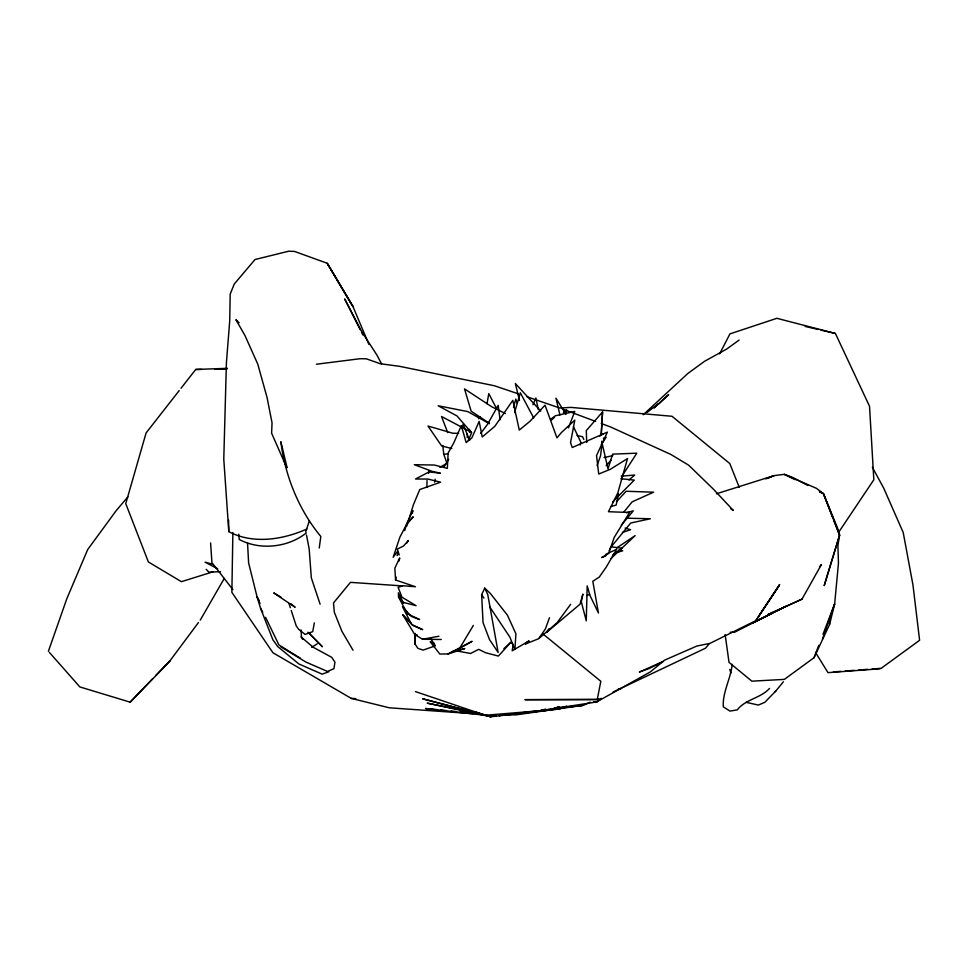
<?xml version="1.0" encoding="UTF-8"?>
<svg xmlns="http://www.w3.org/2000/svg" width="968" height="968" viewBox="0 0 968 968"><rect width="100%" height="100%" fill="white"/><g stroke="black" fill="none" stroke-linecap="round" stroke-linejoin="round"><path stroke-width="1.45" d="M426.936 487.521L427.009 480.515M467.229 437.633L467.278 433.64M232.877 532.557L231.86 592.343L272.916 652.735L351.263 698.388L389.293 707.802L473.437 713.706M469.528 432.285L469.613 429.296M415.272 633.568L414.873 643.732L415.272 633.568L414.873 643.732L417.849 648.318L423.04 650.109L435.334 645.862M601.188 435.406L602.58 411.908L586.293 430.603L586.705 442.461M601.152 435.285L602.58 411.908M602.217 442.545L600.547 455.771L597.087 465.596M319.234 547.997L320.819 536.502C298.592 509.531 285.27 476.244 280.841 441.698L287.06 467.592M487.025 403.729L488.767 393.613L496.79 408.98M314.31 622.884L312.749 631.644L305.089 634.403L298.628 629.297L296.22 625.848L291.247 610.505M403.535 603.209L398.38 592.791L398.55 596.99L402.761 602.278L416.083 605.702L401.986 597.208L398.114 587.322L403.172 585.773L415.454 586.741L395.561 580.001L396.118 577.061M399.155 560.871L399.711 557.931L394.847 568.131L395.561 580.001M732.183 664.314C730.779 678.895 722.455 691.89 723.278 706.785L729.945 711.081L737.253 709.883C745.541 699.15 760.437 698.388 769.524 688.442M434.62 482.173L435.213 479.245M412.368 513.209L412.912 510.547L406.863 523.41L404.709 530.609M618.576 493.777L616.156 505.09L610.554 506.627M621.589 479.632L622.497 475.397M428.582 473.473L429.199 470.654M725.141 634.56L729.025 662.366L751.87 681.17L784.346 679.391L814.04 657.708L829.612 624.408L834.646 603.911L838.457 563.279L837.901 545.71L839.571 535.171L837.429 527.741L823.453 493.668L816.593 488.416L784.37 474.344L774.073 475.603L716.465 493.789M462.063 428.655L463.152 424.262L469.661 440.379M513.536 407.443L515.787 399.034L517.251 403.124M514.601 412.525L520.324 392.79L533.719 417.994M406.79 526.084L413.433 504.655L419.773 489.53L440.597 482.185L427.941 479.063L415.514 479.015L429.005 471.948L440.379 473.195L431.982 471.283L414.328 464.7L434.354 465.027L447.337 468.379L448.136 453.012L453.835 442.775L461.337 425.605L466.165 442.594L471.924 437.802L479.136 421.419L482.245 436.967L494.854 426.295L512.822 400.353L519.284 430.07L529.919 421.346L545.044 405.193L556.951 437.863L561.452 432.49L574.811 420.136L570.539 442.703L572.257 447.506L607.384 432.115L596.53 455.601L598.72 474.042L610.3 469.311L627.53 458.554L617.79 493.002L608.436 511.721L629.539 512.495L614.256 537.325L608.63 553.49L601.733 557.556L605.617 555.959L605.581 554.337M580.098 445.014L580.933 442.376L573.479 426.779M755.802 620.67L779.567 584.599L755.802 620.67L710.04 643.333L696.803 646.067L664.653 660.115L650.375 671.889L596.591 701.969L539.89 710.754L545.649 709.096M398.138 552.68L397.219 555.487L398.477 552.728M305.682 531.916L309.421 520.651M822.437 639.11L834.646 603.911L823.018 634.258M568.434 427.88L574.786 411.424L555.293 415.804L550.586 419.374M48.4 651.27L66.84 598.66L87.701 549.546L116.366 510.426L127.849 496.947M549.485 617.729L545.335 629.019L538.607 638.747L525.612 643.926L527.548 641.615M814.04 657.708L818.795 645.293M468.282 440.416L471.658 432.781L457.005 415.95L438.177 405.774L467.81 411.594L489.36 423.718M532.92 404.709L535.897 397.981L538.317 409.706M609.187 550.756L611.05 546.787L621.916 548.251L612.792 555.051M484.738 588.12L487.775 594.57L498.145 652.468L489.518 639.594L483.044 622.654L481.64 594.679L484.738 588.12L490.401 593.529L507.474 615.261L515.92 633.822L514.891 649.48L509.882 637.15L489.675 606.803M719.611 353.864L729.957 333.875L776.88 318.303L835.408 333.476L869.53 406.282L873.826 479.777L838.953 531.843M801.964 599.18L768.023 614.523L801.964 599.18L821.445 564.525L819.533 566.776M224.298 578.392L200.219 620.161M444.13 466.721L448.728 459.268M406.826 543.012L408.266 540.567L403.535 546.025L397.291 549.098L399.203 555.003M434.487 643.393L430.373 641.941L439.811 654.029L448.148 653.945L459.594 648.342L473.34 625.449M623.295 474.163L636.811 453.181L612.659 454.137L608.001 468.863L601.673 441.251M601.297 444.602L606.137 437.246L603.379 438.286M758.718 616.265L779.252 585.592M548.844 628.91L546.4 632.54L580.026 604.201L582.905 594.086L581.284 601.781L586.269 620.851L587.189 585.834L589.984 595.526L598.454 612.998L592.803 581.272L599.252 577.122L606.343 566.946L616.604 549.34L606.803 553.781M570.612 604.347L557.096 622.739L539.212 638.202M397.485 551.409L393.153 557.253L399.941 537.058L407.092 523.41L413.191 516.803L407.964 522.853M198.464 622.521L170.259 660.406L155.824 675.386M480.612 433.495L487.63 424.166L498.193 405.338L500.069 419.701M610.566 547.549L630.737 523.01L650.363 518.763L626.187 518.17M179.189 390.612L146.095 432.926L125.755 503.662L148.382 561.96L181.403 581.683L212.984 571.822M181.028 388.265L195.73 369.461L227.444 368.324M623.743 512.169L632.165 501.823L653.606 492.192L626.151 491.26L616.495 501.763M746.11 702.32L758.331 705.067L764.744 702.357L775.743 691.116L783.366 681.787M709.362 643.575L705.515 648.197L613.107 692.023M621.299 525.164L633.302 510.862L626.465 512.701M478.531 418.757L480.358 416.615M525.612 643.926L529.072 640.876L512.181 650.786L513.197 644.664L510.814 642.328L498.423 656.074L485.561 652.722L478.7 649.346L470.581 653.485L456.775 650.92M606.125 465.632L610.977 460.284M612.72 501.872L634.27 480.104L620.875 478.712M643.248 414.74L687.667 373.624L704.607 361.258L726.448 349.206L739.116 340.07M152.726 678.592L130.039 702.127L79.872 686.941L49.38 652.396M130.087 702.381L170.308 660.72M654.247 407.855L656.316 405.737M654.114 407.758L668.658 394.581L658.918 403.813M610.844 558.669L635.105 535.631L616.519 548.069M551.639 419.943L554.591 417.22M503.88 648.693L510.814 642.328M563.473 412.671L566.679 409.803L565.929 414.28L555.971 398.223L559.94 414.969M629.019 479.983L634.705 475.034L621.226 476.159M647.084 412.453L658.385 403.62M593.614 701.691L596.591 701.969L601.285 698.303M774.957 691.721L775.743 691.116M596.591 701.969L599.833 699.525L597.425 698.63L600.813 681.29L543.012 633.992M306.287 532.944C288.101 547.561 259.884 550.55 239.229 539.466L238.781 534.179M306.856 529.012C283.067 539.696 252.842 544.512 228.799 531.638L223.777 459.11L226.427 362.347L229.718 321.061L230.19 294.163L234.256 284.035L255.02 259.521L288.718 251.208L294.466 251.414L327.184 263.248L353.03 306.662L368.881 344.378M599.761 436.06L603.33 433.724M311.684 647.326L317.262 643.805M439.92 467.314L446.115 463.781M459.594 648.342L472.081 641.324L448.148 653.945L464.821 648.572L453.06 651.137M587.08 595.526L589.633 594.207M770.988 613.845L752.499 622.932L785.762 606.391L734.446 632.285L730.199 632.237M590.25 702.163L583.426 705.285L516.125 714.856L507.389 714.832M767.225 478.482L774.073 475.603L765.761 478.857M566.655 706.059L559.77 708.963L499.137 715.558L512.532 713.888M559.831 707.088L549.764 709.931L490.933 716.792L427.19 703.143L463.878 710.403M559.843 707.209L555.62 708.745L548.191 709.629M328.854 671.744L322.162 674.151L298.894 663.975L277.792 646.624L272.855 639.715L260.598 608.412L257.089 596.905L248.631 563.049L247.518 542.673M475.966 712.133L490.933 716.792L422.677 698.811L485.271 715.279L549.764 709.931L558.246 706.967M622.46 532.436L630.591 529.726L625.098 528.068M549.764 709.931L558.234 707.221M615.587 552.897L622.751 550.792L618.346 550.272M604.044 457.586L612.877 455.601M618.116 689.216L621.081 688.623M410.989 623.344L402.882 614.958L414.643 634.355L422.484 639.267L438.94 636.23M442.763 445.413L443.78 454.343L448.257 453.762M316.403 364.234L360.302 358.692L366.364 358.825L380.182 363.702L399.651 366.34L494.382 385.748L518.497 393.891M557.955 708.334L583.426 705.285L561.162 707.499M515.508 713.537L519.961 713.005M522.938 712.654L528.879 711.94M531.843 711.589L536.308 711.056M540.761 710.512L545.214 709.98M833.424 671.925L840.889 671.356M845.366 671.018L854.32 670.34M858.798 670.001L867.751 669.324M872.229 668.985L881.183 668.295L919.6 640.296L912.957 584.926L903.205 532.473L883.675 488.078L872.362 467.266M879.985 668.779L827.991 672.651L815.504 652.408M560.46 407.988L570.878 407.395L672.034 416.276L729.811 463.575L739.225 487.267M220.498 571.677L208.919 572.136L206.172 569.341M195.73 369.461L201.671 369.401M215.017 369.28L226.887 369.183M597.232 699.453L524.922 699.67L599.833 699.525M422.484 639.267L441.287 639.485M458.542 433.386L452.709 433.204L428.013 426.053L441.626 445.933L451.826 448.511M351.263 698.388L355.776 698.618M402.47 585.918L350.464 582.349L333.512 602.943L334.311 612.224L341.922 631.317L353.005 650.218M476.45 713.912L480.951 714.239M437.536 709.701L425.545 708.515L493.22 716.199L496.173 715.884L491.066 715.921M440.525 710.004L446.514 710.597M451.015 711.044L455.504 711.492M460.006 711.94L464.495 712.387M470.484 712.98L473.485 713.271M466.806 710.984L474.139 712.424M577.037 435.503L582.663 436.762L583.813 439.532M805.243 326.446L818.166 329.459M821.045 330.124L835.408 333.476M212.21 564.078L205.083 562.154L217.715 568.833M414.643 634.355L417.365 635.105M527.015 396.759L559.528 407.939M415.417 691.588L485.271 715.279M562.299 408.968L595.635 421.407M601.201 423.476L610.917 427.106L670.909 454.476L688.684 465.209L713.162 488.913L733.296 510.402L730.804 508.805M398.55 596.99L407.298 613.688L419.604 619.556L411.461 616.495L402.482 606.742L411.642 624.457L422.726 629.684L412.864 625.473L402.882 614.958M795.151 479.668L784.37 474.344L792.151 477.236L807.808 485.452M819.412 491.671L823.453 493.668L826.854 502.404M505.332 413.517L491.901 406.863L464.507 388.882L471.162 411.206L489.53 423.331M819.545 491.611L823.453 493.668L839.571 535.171L824.252 585.483L839.571 535.171L833.738 520.155M471.428 432.297L441.541 416.494L447.7 432.611M281.192 597.28L273.75 592.924L295.143 607.275L290.715 603.633M265.583 617.33L278.929 644.93L300.407 658.252M280.684 646.721L305.985 662.112L327.438 671.429L333.936 668.694L334.952 662.088L331.613 657.26L313.124 647.229L301.084 636.932M430.373 641.941L434.947 645.293L430.941 638.928M239.108 322.731L235.914 319.694L244.952 335.509L257.778 364.137L267.047 397.461L272.044 422.847L271.609 433.204L286.806 467.653M307.993 632.213L322.368 646.757L308.707 632.818M540.773 411.085L515.339 383.522L519.489 400.498M232.877 589.609L211.919 562.638L210.601 542.939M481.64 594.679L483.915 598.091M259.182 600.62L257.089 596.905L260.077 603.584M302.633 639.243L301.508 637.222L300.988 629.95M260.598 608.412L262.739 612.333M381.574 363.823L376.746 354.748L361.79 331.721L344.681 298.955L360.181 329.64M361.524 332.314L362.879 334.976M827.386 503.771L832.686 517.42M443.78 454.343L446.623 462.244M406.354 611.062L407.298 613.688M320.093 604.153L311.321 577.86L309.179 548.989L306.505 535.014M288.984 603.536L290.339 607.71M729.787 669.384L730.937 673.135M829.201 621.48L829.612 624.408M228.545 520.094L228.799 531.638M663.044 661.519L649.068 668.585L639.352 672.034L663.044 661.519M332.605 272.335L327.184 263.248L353.03 306.662L332.605 272.335"/></g></svg>
